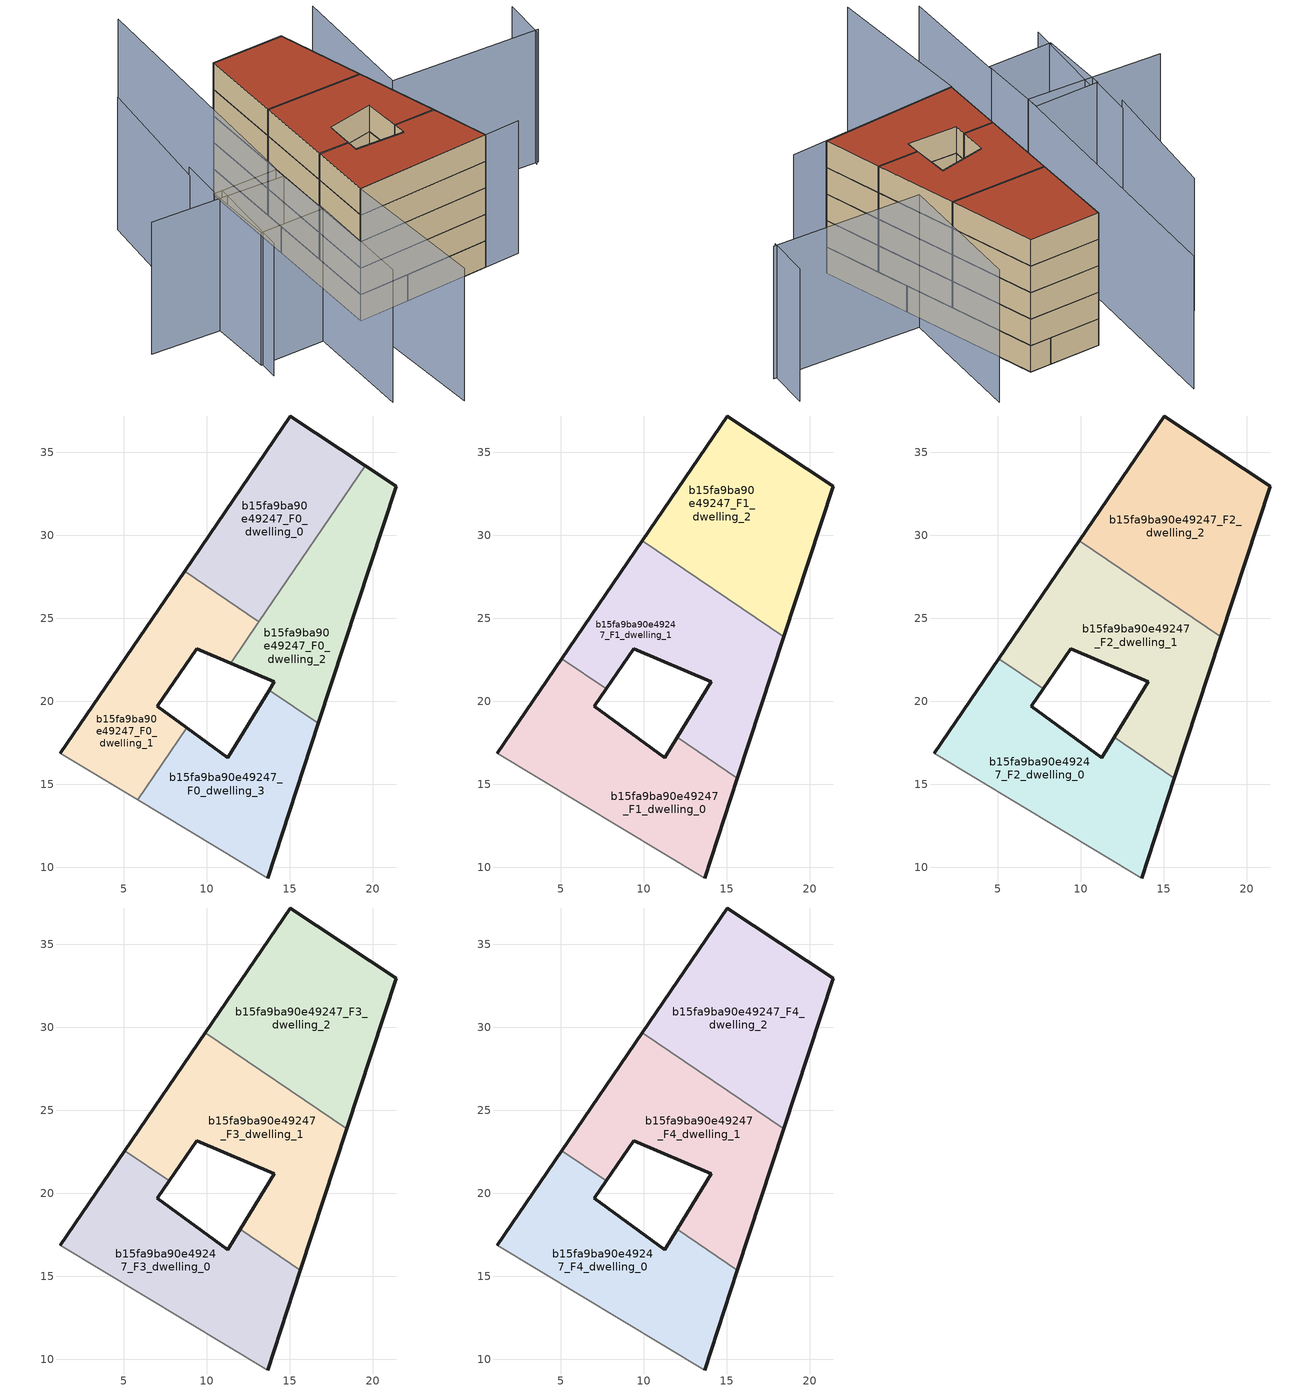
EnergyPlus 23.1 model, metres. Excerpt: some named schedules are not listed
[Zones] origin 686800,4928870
b15fa9ba90e49247_F0_dwelling_0
 floor ground (EU_floor_Construction): 13.16,24.79 19.55,34.18 15.03,37.17 8.67,27.83 z0
 wall outside (EU_wall_Construction): 8.67,27.83 15.03,37.17 19.55,34.18 z0:3
 wall to b15fa9ba90e49247_F0_dwelling_1 (EU_wall_Construction): 13.16,24.79 8.67,27.83 z0:3
 wall to b15fa9ba90e49247_F0_dwelling_2 (EU_wall_Construction): 19.55,34.18 13.16,24.79 z0:3
b15fa9ba90e49247_F0_dwelling_1
 floor ground (EU_floor_Construction): 8.81,18.39 7.02,19.71 9.42,23.17 11.46,22.29 13.16,24.79 8.67,27.83 1.2,16.86 5.86,14.05 z0
 wall outside (EU_wall_Construction): 11.46,22.29 9.42,23.17 7.02,19.71 8.81,18.39 / 1.2,16.86 8.67,27.83 z0:3
 wall adiabatic (EU_wall_Construction): 5.86,14.05 1.2,16.86 z0:3
 wall to b15fa9ba90e49247_F0_dwelling_3 (EU_wall_Construction): 8.81,18.39 5.86,14.05 z0:3
 wall to b15fa9ba90e49247_F0_dwelling_2 (EU_wall_Construction): 13.16,24.79 11.46,22.29 z0:3
b15fa9ba90e49247_F0_dwelling_2
 floor ground (EU_floor_Construction): 16.72,18.67 21.41,32.95 19.55,34.18 11.46,22.29 14.07,21.17 13.77,20.68 z0
 wall outside (EU_wall_Construction): 19.55,34.18 21.41,32.95 16.72,18.67 / 13.77,20.68 14.07,21.17 11.46,22.29 z0:3
 wall to b15fa9ba90e49247_F0_dwelling_3 (EU_wall_Construction): 16.72,18.67 13.77,20.68 z0:3
b15fa9ba90e49247_F0_dwelling_3
 floor ground (EU_floor_Construction): 13.67,9.36 16.72,18.67 13.77,20.68 11.26,16.6 8.81,18.39 5.86,14.05 z0
 wall outside (EU_wall_Construction): 8.81,18.39 11.26,16.6 13.77,20.68 / 16.72,18.67 13.67,9.36 z0:3
 wall adiabatic (EU_wall_Construction): 13.67,9.36 5.86,14.05 z0:3
b15fa9ba90e49247_F1_dwelling_0
 floor to b15fa9ba90e49247_F0_dwelling_1 (EU_floor_Construction): 5.86,14.06 8.81,18.39 7.02,19.71 7.74,20.75 5.08,22.56 1.2,16.86 z3
 floor to b15fa9ba90e49247_F0_dwelling_3 (EU_floor_Construction): 13.67,9.36 15.64,15.37 12.02,17.84 11.26,16.6 8.81,18.39 5.86,14.06 z3
 wall outside (EU_wall_Construction): 7.74,20.75 7.02,19.71 11.26,16.6 12.02,17.84 / 15.65,15.37 13.67,9.36 / 1.2,16.86 5.08,22.56 z3:6
 wall adiabatic (EU_wall_Construction): 13.67,9.36 1.2,16.86 z3:6
 wall to b15fa9ba90e49247_F1_dwelling_1 (EU_wall_Construction): 12.02,17.84 15.65,15.37 / 5.08,22.56 7.74,20.75 z3:6
b15fa9ba90e49247_F1_dwelling_1
 floor to b15fa9ba90e49247_F0_dwelling_0 (EU_floor_Construction): 13.16,24.79 14.41,26.63 9.93,29.67 8.67,27.83 z3
 floor to b15fa9ba90e49247_F0_dwelling_1 (EU_floor_Construction): 11.46,22.29 13.16,24.79 8.67,27.83 5.08,22.56 7.74,20.75 9.42,23.17 z3
 floor to b15fa9ba90e49247_F0_dwelling_3 (EU_floor_Construction): 15.64,15.37 16.72,18.67 13.77,20.68 12.02,17.84 z3
 floor to b15fa9ba90e49247_F0_dwelling_2 (EU_floor_Construction): 16.72,18.67 18.44,23.88 14.41,26.63 13.16,24.79 14.07,21.17 13.77,20.68 z3; 14.07,21.17 13.16,24.79 11.46,22.29 z3
 wall outside (EU_wall_Construction): 5.08,22.56 9.93,29.67 / 18.44,23.88 15.65,15.37 / 12.02,17.84 14.07,21.17 9.42,23.17 7.74,20.75 z3:6
 wall to b15fa9ba90e49247_F1_dwelling_2 (EU_wall_Construction): 9.92,29.68 18.44,23.88 z3:6
b15fa9ba90e49247_F1_dwelling_2
 floor to b15fa9ba90e49247_F0_dwelling_0 (EU_floor_Construction): 14.41,26.63 19.55,34.18 15.03,37.17 9.93,29.67 z3
 floor to b15fa9ba90e49247_F0_dwelling_2 (EU_floor_Construction): 18.44,23.88 21.41,32.94 19.55,34.18 14.41,26.63 z3
 wall outside (EU_wall_Construction): 9.93,29.67 15.03,37.17 21.41,32.95 18.44,23.88 z3:6
b15fa9ba90e49247_F2_dwelling_0
 floor to b15fa9ba90e49247_F1_dwelling_0 (EU_floor_Construction): 13.67,9.36 15.65,15.37 12.02,17.84 11.26,16.6 7.02,19.71 7.74,20.75 5.08,22.56 1.2,16.86 z6
 wall outside (EU_wall_Construction): 7.74,20.75 7.02,19.71 11.26,16.6 12.02,17.84 / 15.65,15.37 13.67,9.36 / 1.2,16.86 5.08,22.56 z6:9
 wall adiabatic (EU_wall_Construction): 13.67,9.36 1.2,16.86 z6:9
 wall to b15fa9ba90e49247_F2_dwelling_1 (EU_wall_Construction): 12.02,17.84 15.65,15.37 / 5.08,22.56 7.74,20.75 z6:9
b15fa9ba90e49247_F2_dwelling_1
 floor to b15fa9ba90e49247_F1_dwelling_1 (EU_floor_Construction): 15.65,15.37 18.44,23.88 9.92,29.67 5.08,22.56 7.74,20.75 9.42,23.17 14.07,21.17 12.02,17.84 z6
 wall outside (EU_wall_Construction): 5.08,22.56 9.93,29.67 / 18.44,23.88 15.65,15.37 / 12.02,17.84 14.07,21.17 9.42,23.17 7.74,20.75 z6:9
 wall to b15fa9ba90e49247_F2_dwelling_2 (EU_wall_Construction): 9.92,29.68 18.44,23.88 z6:9
b15fa9ba90e49247_F2_dwelling_2
 floor to b15fa9ba90e49247_F1_dwelling_2 (EU_floor_Construction): 18.44,23.88 21.41,32.95 15.03,37.17 9.92,29.67 z6
 wall outside (EU_wall_Construction): 9.93,29.67 15.03,37.17 21.41,32.95 18.44,23.88 z6:9
b15fa9ba90e49247_F3_dwelling_0
 floor to b15fa9ba90e49247_F2_dwelling_0 (EU_floor_Construction): 13.67,9.36 15.65,15.37 12.02,17.84 11.26,16.6 7.02,19.71 7.74,20.75 5.08,22.56 1.2,16.86 z9
 wall outside (EU_wall_Construction): 7.74,20.75 7.02,19.71 11.26,16.6 12.02,17.84 / 15.65,15.37 13.67,9.36 / 1.2,16.86 5.08,22.56 z9:12
 wall adiabatic (EU_wall_Construction): 13.67,9.36 1.2,16.86 z9:12
 wall to b15fa9ba90e49247_F3_dwelling_1 (EU_wall_Construction): 12.02,17.84 15.65,15.37 / 5.08,22.56 7.74,20.75 z9:12
b15fa9ba90e49247_F3_dwelling_1
 floor to b15fa9ba90e49247_F2_dwelling_1 (EU_floor_Construction): 15.65,15.37 18.44,23.88 9.92,29.67 5.08,22.56 7.74,20.75 9.42,23.17 14.07,21.17 12.02,17.84 z9
 wall outside (EU_wall_Construction): 5.08,22.56 9.93,29.67 / 18.44,23.88 15.65,15.37 / 12.02,17.84 14.07,21.17 9.42,23.17 7.74,20.75 z9:12
 wall to b15fa9ba90e49247_F3_dwelling_2 (EU_wall_Construction): 9.92,29.68 18.44,23.88 z9:12
b15fa9ba90e49247_F3_dwelling_2
 floor to b15fa9ba90e49247_F2_dwelling_2 (EU_floor_Construction): 18.44,23.88 21.41,32.95 15.03,37.17 9.92,29.67 z9
 wall outside (EU_wall_Construction): 9.93,29.67 15.03,37.17 21.41,32.95 18.44,23.88 z9:12
b15fa9ba90e49247_F4_dwelling_0
 floor to b15fa9ba90e49247_F3_dwelling_0 (EU_floor_Construction): 13.67,9.36 15.65,15.37 12.02,17.84 11.26,16.6 7.02,19.71 7.74,20.75 5.08,22.56 1.2,16.86 z12
 wall outside (EU_wall_Construction): 7.74,20.75 7.02,19.71 11.26,16.6 12.02,17.84 / 15.65,15.37 13.67,9.36 / 1.2,16.86 5.08,22.56 z12:15
 wall adiabatic (EU_wall_Construction): 13.67,9.36 1.2,16.86 z12:15
 wall to b15fa9ba90e49247_F4_dwelling_1 (EU_wall_Construction): 12.02,17.84 15.65,15.37 / 5.08,22.56 7.74,20.75 z12:15
 roof outside (EU_roof_Construction): 12.02,17.84 15.65,15.37 13.67,9.36 1.2,16.86 5.08,22.56 7.74,20.75 7.02,19.71 11.26,16.6 z15
b15fa9ba90e49247_F4_dwelling_1
 floor to b15fa9ba90e49247_F3_dwelling_1 (EU_floor_Construction): 15.65,15.37 18.44,23.88 9.92,29.67 5.08,22.56 7.74,20.75 9.42,23.17 14.07,21.17 12.02,17.84 z12
 wall outside (EU_wall_Construction): 5.08,22.56 9.93,29.67 / 18.44,23.88 15.65,15.37 / 12.02,17.84 14.07,21.17 9.42,23.17 7.74,20.75 z12:15
 wall to b15fa9ba90e49247_F4_dwelling_2 (EU_wall_Construction): 9.92,29.68 18.44,23.88 z12:15
 roof outside (EU_roof_Construction): 18.44,23.88 15.65,15.37 12.02,17.84 14.07,21.17 9.42,23.17 7.74,20.75 5.08,22.56 9.93,29.67 z15
b15fa9ba90e49247_F4_dwelling_2
 floor to b15fa9ba90e49247_F3_dwelling_2 (EU_floor_Construction): 18.44,23.88 21.41,32.95 15.03,37.17 9.92,29.67 z12
 wall outside (EU_wall_Construction): 9.93,29.67 15.03,37.17 21.41,32.95 18.44,23.88 z12:15
 roof outside (EU_roof_Construction): 21.41,32.95 18.44,23.88 9.93,29.67 15.03,37.17 z15
shading: 30.88,11.21 33.79,14.84 / 31.3,11.21 18.55,20.65 / 18.55,20.65 26.98,32.04 / -7.15,3.16 1.2,16.92 / 1.2,16.92 16.87,7.42 / -2.8,19.24 -9.82,9.23 / -3.9,28.67 -9.98,21.05 / 18.27,48 0.41,24.25 / 0.41,24.25 -11.02,32.84 / -1.48,32.92 -4.5,29.13 / 6.49,43.31 -2.73,32.38 / 1.16,25.36 -3.13,18.95 / -3.13,18.95 -8.87,22.79 / -8.87,22.79 -4.59,29.2 / -4.59,29.2 1.16,25.36 z0:15
[Building]
EU S2 Campaign: North Axis=0; Terrain=City; Solar Distribution=FullExterior
[Site:Location]
Bologna: Latitude=44.5; Longitude=11.25; Time Zone=1; Elevation=37
[SizingPeriod:WeatherFileDays]
AnnualSizingPeriod: Begin Month=1; Begin Day of Month=1; End Month=12; End Day of Month=31; Day of Week for Start Day=Monday; Use Weather File Daylight Saving Period=No; Use Weather File Rain and Snow Indicators=No
[MATERIAL]
EU_InternalMass_Material: Roughness=MediumRough; Thickness=0.1; Conductivity=1; Density=1800; Specific Heat=900; Thermal Absorptance=0.9; Solar Absorptance=0.7; Visible Absorptance=0.7
[MATERIAL:NOMASS] Roughness=MediumRough; Thermal Absorptance=0.9; Solar Absorptance=0.7; Visible Absorptance=0.7
Name | Thermal Resistance
EU_wall_NoMass | 0.905828
EU_roof_NoMass | 0.37593
EU_floor_NoMass | 0.67114
[CONSTRUCTION]
EU_wall_Construction: EU_wall_NoMass
EU_roof_Construction: EU_roof_NoMass
EU_floor_Construction: EU_floor_NoMass
EU_InternalMass_Construction: EU_InternalMass_Material
[ZONE] Type=1; Multiplier=1; Ceiling Height=autocalculate; Floor Area=autocalculate; Part of Total Floor Area=Yes
Name | Volume
b15fa9ba90e49247_F0_dwelling_0 | 184.241
b15fa9ba90e49247_F1_dwelling_0; b15fa9ba90e49247_F2_dwelling_2; b15fa9ba90e49247_F3_dwelling_2; b15fa9ba90e49247_F4_dwelling_2 | 245.665
b15fa9ba90e49247_F2_dwelling_0; b15fa9ba90e49247_F3_dwelling_0; b15fa9ba90e49247_F4_dwelling_0 | 245.67
b15fa9ba90e49247_F0_dwelling_1 | 184.239
b15fa9ba90e49247_F1_dwelling_1; b15fa9ba90e49247_F1_dwelling_2 | 245.654
b15fa9ba90e49247_F2_dwelling_1; b15fa9ba90e49247_F3_dwelling_1; b15fa9ba90e49247_F4_dwelling_1 | 245.666
b15fa9ba90e49247_F0_dwelling_2 | 184.244
b15fa9ba90e49247_F0_dwelling_3 | 184.268
[INTERNALMASS] Construction=EU_InternalMass_Construction
Name | Zone or ZoneList | Surface Area
b15fa9ba90e49247_F0_dwelling_0_EU_InternalMass | b15fa9ba90e49247_F0_dwelling_0 | 61.4148
b15fa9ba90e49247_F0_dwelling_1_EU_InternalMass | b15fa9ba90e49247_F0_dwelling_1 | 61.4129
b15fa9ba90e49247_F0_dwelling_2_EU_InternalMass | b15fa9ba90e49247_F0_dwelling_2 | 61.4165
b15fa9ba90e49247_F0_dwelling_3_EU_InternalMass | b15fa9ba90e49247_F0_dwelling_3 | 61.423
b15fa9ba90e49247_F1_dwelling_0_EU_InternalMass | b15fa9ba90e49247_F1_dwelling_0 | 81.8902
b15fa9ba90e49247_F1_dwelling_1_EU_InternalMass | b15fa9ba90e49247_F1_dwelling_1 | 81.889
b15fa9ba90e49247_F1_dwelling_2_EU_InternalMass | b15fa9ba90e49247_F1_dwelling_2 | 81.8883
b15fa9ba90e49247_F2_dwelling_0_EU_InternalMass | b15fa9ba90e49247_F2_dwelling_0 | 81.8902
b15fa9ba90e49247_F2_dwelling_1_EU_InternalMass | b15fa9ba90e49247_F2_dwelling_1 | 81.889
b15fa9ba90e49247_F2_dwelling_2_EU_InternalMass | b15fa9ba90e49247_F2_dwelling_2 | 81.8883
b15fa9ba90e49247_F3_dwelling_0_EU_InternalMass | b15fa9ba90e49247_F3_dwelling_0 | 81.8902
b15fa9ba90e49247_F3_dwelling_1_EU_InternalMass | b15fa9ba90e49247_F3_dwelling_1 | 81.889
b15fa9ba90e49247_F3_dwelling_2_EU_InternalMass | b15fa9ba90e49247_F3_dwelling_2 | 81.8883
b15fa9ba90e49247_F4_dwelling_0_EU_InternalMass | b15fa9ba90e49247_F4_dwelling_0 | 81.8902
b15fa9ba90e49247_F4_dwelling_1_EU_InternalMass | b15fa9ba90e49247_F4_dwelling_1 | 81.889
b15fa9ba90e49247_F4_dwelling_2_EU_InternalMass | b15fa9ba90e49247_F4_dwelling_2 | 81.8883
[OTHEREQUIPMENT] Fuel Type=Electricity; Design Level Calculation Method=Watts/Area; Power per Zone Floor Area=1; Fraction Latent=0; Fraction Radiant=0; Fraction Lost=0; Carbon Dioxide Generation Rate=0; EndUse Subcategory=EU_Step8_InternalGains
Name | Zone or ZoneList or Space or SpaceList | Schedule
EU_Step8_InternalGain_b15fa9ba90e49247_F0_dwelling_0_f000 | b15fa9ba90e49247_F0_dwelling_0 | EU_Step8_GainSchedule_b15fa9ba90e49247_F0_dwelling_0_f000
EU_Step8_InternalGain_b15fa9ba90e49247_F0_dwelling_1_f000 | b15fa9ba90e49247_F0_dwelling_1 | EU_Step8_GainSchedule_b15fa9ba90e49247_F0_dwelling_1_f000
EU_Step8_InternalGain_b15fa9ba90e49247_F0_dwelling_2_f000 | b15fa9ba90e49247_F0_dwelling_2 | EU_Step8_GainSchedule_b15fa9ba90e49247_F0_dwelling_2_f000
EU_Step8_InternalGain_b15fa9ba90e49247_F0_dwelling_3_f000 | b15fa9ba90e49247_F0_dwelling_3 | EU_Step8_GainSchedule_b15fa9ba90e49247_F0_dwelling_3_f000
EU_Step8_InternalGain_b15fa9ba90e49247_F1_dwelling_0_f000 | b15fa9ba90e49247_F1_dwelling_0 | EU_Step8_GainSchedule_b15fa9ba90e49247_F1_dwelling_0_f000
EU_Step8_InternalGain_b15fa9ba90e49247_F1_dwelling_1_f000 | b15fa9ba90e49247_F1_dwelling_1 | EU_Step8_GainSchedule_b15fa9ba90e49247_F1_dwelling_1_f000
EU_Step8_InternalGain_b15fa9ba90e49247_F1_dwelling_2_f000 | b15fa9ba90e49247_F1_dwelling_2 | EU_Step8_GainSchedule_b15fa9ba90e49247_F1_dwelling_2_f000
EU_Step8_InternalGain_b15fa9ba90e49247_F2_dwelling_0_f000 | b15fa9ba90e49247_F2_dwelling_0 | EU_Step8_GainSchedule_b15fa9ba90e49247_F2_dwelling_0_f000
EU_Step8_InternalGain_b15fa9ba90e49247_F2_dwelling_1_f000 | b15fa9ba90e49247_F2_dwelling_1 | EU_Step8_GainSchedule_b15fa9ba90e49247_F2_dwelling_1_f000
EU_Step8_InternalGain_b15fa9ba90e49247_F2_dwelling_2_f000 | b15fa9ba90e49247_F2_dwelling_2 | EU_Step8_GainSchedule_b15fa9ba90e49247_F2_dwelling_2_f000
EU_Step8_InternalGain_b15fa9ba90e49247_F3_dwelling_0_f000 | b15fa9ba90e49247_F3_dwelling_0 | EU_Step8_GainSchedule_b15fa9ba90e49247_F3_dwelling_0_f000
EU_Step8_InternalGain_b15fa9ba90e49247_F3_dwelling_1_f000 | b15fa9ba90e49247_F3_dwelling_1 | EU_Step8_GainSchedule_b15fa9ba90e49247_F3_dwelling_1_f000
EU_Step8_InternalGain_b15fa9ba90e49247_F3_dwelling_2_f000 | b15fa9ba90e49247_F3_dwelling_2 | EU_Step8_GainSchedule_b15fa9ba90e49247_F3_dwelling_2_f000
EU_Step8_InternalGain_b15fa9ba90e49247_F4_dwelling_0_f000 | b15fa9ba90e49247_F4_dwelling_0 | EU_Step8_GainSchedule_b15fa9ba90e49247_F4_dwelling_0_f000
EU_Step8_InternalGain_b15fa9ba90e49247_F4_dwelling_1_f000 | b15fa9ba90e49247_F4_dwelling_1 | EU_Step8_GainSchedule_b15fa9ba90e49247_F4_dwelling_1_f000
EU_Step8_InternalGain_b15fa9ba90e49247_F4_dwelling_2_f000 | b15fa9ba90e49247_F4_dwelling_2 | EU_Step8_GainSchedule_b15fa9ba90e49247_F4_dwelling_2_f000
[ZONEVENTILATION:DESIGNFLOWRATE] Schedule=EU_AlwaysOn; Design Flow Rate Calculation Method=AirChanges/Hour; Air Changes per Hour=0.73129; Ventilation Type=Natural; Fan Pressure Rise=0; Fan Total Efficiency=1; Constant Term Coefficient=1; Temperature Term Coefficient=0; Velocity Term Coefficient=0; Velocity Squared Term Coefficient=0; Minimum Indoor Temperature=-100; Maximum Indoor Temperature=100; Delta Temperature=-100; Minimum Outdoor Temperature=-100; Maximum Outdoor Temperature=100; Maximum Wind Speed=40
Name | Zone or ZoneList or Space or SpaceList
EU_ConstantAir_b15fa9ba90e49247_F0_dwelling_0 | b15fa9ba90e49247_F0_dwelling_0
EU_ConstantAir_b15fa9ba90e49247_F0_dwelling_1 | b15fa9ba90e49247_F0_dwelling_1
EU_ConstantAir_b15fa9ba90e49247_F0_dwelling_2 | b15fa9ba90e49247_F0_dwelling_2
EU_ConstantAir_b15fa9ba90e49247_F0_dwelling_3 | b15fa9ba90e49247_F0_dwelling_3
EU_ConstantAir_b15fa9ba90e49247_F1_dwelling_0 | b15fa9ba90e49247_F1_dwelling_0
EU_ConstantAir_b15fa9ba90e49247_F1_dwelling_1 | b15fa9ba90e49247_F1_dwelling_1
EU_ConstantAir_b15fa9ba90e49247_F1_dwelling_2 | b15fa9ba90e49247_F1_dwelling_2
EU_ConstantAir_b15fa9ba90e49247_F2_dwelling_0 | b15fa9ba90e49247_F2_dwelling_0
EU_ConstantAir_b15fa9ba90e49247_F2_dwelling_1 | b15fa9ba90e49247_F2_dwelling_1
EU_ConstantAir_b15fa9ba90e49247_F2_dwelling_2 | b15fa9ba90e49247_F2_dwelling_2
EU_ConstantAir_b15fa9ba90e49247_F3_dwelling_0 | b15fa9ba90e49247_F3_dwelling_0
EU_ConstantAir_b15fa9ba90e49247_F3_dwelling_1 | b15fa9ba90e49247_F3_dwelling_1
EU_ConstantAir_b15fa9ba90e49247_F3_dwelling_2 | b15fa9ba90e49247_F3_dwelling_2
EU_ConstantAir_b15fa9ba90e49247_F4_dwelling_0 | b15fa9ba90e49247_F4_dwelling_0
EU_ConstantAir_b15fa9ba90e49247_F4_dwelling_1 | b15fa9ba90e49247_F4_dwelling_1
EU_ConstantAir_b15fa9ba90e49247_F4_dwelling_2 | b15fa9ba90e49247_F4_dwelling_2
[HVACTEMPLATE:THERMOSTAT] Constant Heating Setpoint=20; Constant Cooling Setpoint=50
EU_HeatOnly_b15fa9ba90e49247_F0_dwelling_0; EU_HeatOnly_b15fa9ba90e49247_F0_dwelling_1; EU_HeatOnly_b15fa9ba90e49247_F0_dwelling_2; EU_HeatOnly_b15fa9ba90e49247_F0_dwelling_3; EU_HeatOnly_b15fa9ba90e49247_F1_dwelling_0; EU_HeatOnly_b15fa9ba90e49247_F1_dwelling_1; EU_HeatOnly_b15fa9ba90e49247_F1_dwelling_2; EU_HeatOnly_b15fa9ba90e49247_F2_dwelling_0; EU_HeatOnly_b15fa9ba90e49247_F2_dwelling_1; EU_HeatOnly_b15fa9ba90e49247_F2_dwelling_2; EU_HeatOnly_b15fa9ba90e49247_F3_dwelling_0; EU_HeatOnly_b15fa9ba90e49247_F3_dwelling_1; EU_HeatOnly_b15fa9ba90e49247_F3_dwelling_2; EU_HeatOnly_b15fa9ba90e49247_F4_dwelling_0; EU_HeatOnly_b15fa9ba90e49247_F4_dwelling_1; EU_HeatOnly_b15fa9ba90e49247_F4_dwelling_2
